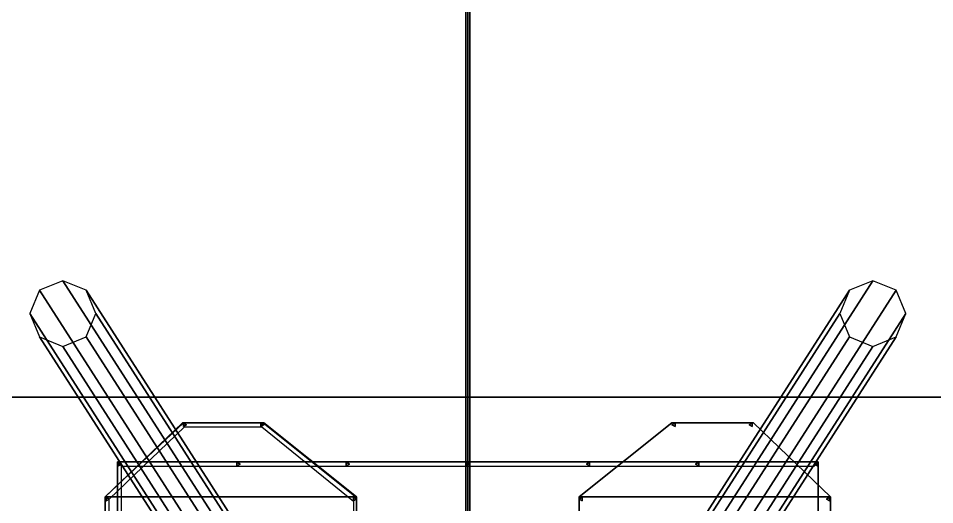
# Model space of a CAD drawing. Extents: x -13 to 13, y -77 to 74.
# Drawn here: x -4.36 to 4.53, y -12.42 to -7.69 of the extents above; entities that cross this region are included whole.
import ezdxf

# ---------------------------------------------------------------- set-up
doc = ezdxf.new("R2010")
doc.units = 0
doc.layers.get('0').update_dxf_attribs({"linetype": 'CONTINUOUS'})
doc.layers.add('RAILINGS', color=6, linetype='CONTINUOUS')
doc.layers.add('SUPERSTRUCTURE', color=3, linetype='CONTINUOUS')

msp = doc.modelspace()

# ---------------------------------------------------------------- linework, layer by layer
for points in [[(0, 11.37, 30.07), (-0.02, 11.37, 30.05), (-0.02, -14.57, 30.8), (0, -14.57, 30.82)], [(-0.02, 11.37, 30.05), (0, 11.37, 30.03), (0, -14.57, 30.78), (-0.02, -14.57, 30.8)], [(0.02, 11.37, 30.05), (0, 11.37, 30.07), (0, -14.57, 30.82), (0.02, -14.57, 30.8)], [(0, 11.37, 30.03), (0.02, 11.37, 30.05), (0.02, -14.57, 30.8), (0, -14.57, 30.78)], [(-11.66, -3.69, 5.08), (-11.66, -11.37, 5.08), (11.66, -11.37, 5.08), (11.66, -3.69, 5.08)], [(11.94, -22.13, 3.19), (12.02, -11.37, 3.1), (-12.02, -11.37, 3.1), (-11.94, -22.13, 3.19)], [(-11.66, -11.37, 5.08), (-12.02, -11.37, 3.1), (12.02, -11.37, 3.1), (11.66, -11.37, 5.08)]]:
    msp.add_3dface(points)
at = {"layer": 'RAILINGS'}
for points in [[(-2.76, -11.62, 21.42), (-3.52, -12.34, 21.42), (-3.48, -12.36, 21.42), (-2.75, -11.66, 21.42)], [(-2.76, -11.62, 20.93), (-3.52, -12.34, 20.93), (-3.48, -12.36, 20.93), (-2.75, -11.66, 20.93)], [(-1.99, -11.62, 21.42), (-2.76, -11.62, 21.42), (-2.75, -11.66, 21.42), (-2, -11.66, 21.42)], [(-1.99, -11.62, 20.93), (-2.76, -11.62, 20.93), (-2.75, -11.66, 20.93), (-2, -11.66, 20.93)], [(-2.73, -11.64, 20.46), (-2.76, -11.6227, 20.46), (-2.76, -11.6227, 21.42), (-2.73, -11.64, 21.42)], [(-2.76, -11.6227, 20.46), (-2.76, -11.6573, 20.46), (-2.76, -11.6573, 21.42), (-2.76, -11.6227, 21.42)], [(-2.76, -11.6573, 20.46), (-2.73, -11.64, 20.46), (-2.73, -11.64, 21.42), (-2.76, -11.6573, 21.42)], [(-1.98, -11.64, 20.46), (-2.01, -11.6227, 20.46), (-2.01, -11.6227, 21.42), (-1.98, -11.64, 21.42)], [(-2.01, -11.6227, 20.46), (-2.01, -11.6573, 20.46), (-2.01, -11.6573, 21.42), (-2.01, -11.6227, 21.42)], [(-2.01, -11.6573, 20.46), (-1.98, -11.64, 20.46), (-1.98, -11.64, 21.42), (-2.01, -11.6573, 21.42)], [(-1.08, -12.35, 21.42), (-1.99, -11.62, 21.42), (-2, -11.66, 21.42), (-1.11, -12.38, 21.42)], [(-1.08, -12.35, 20.93), (-1.99, -11.62, 20.93), (-2, -11.66, 20.93), (-1.11, -12.38, 20.93)], [(1.98, -11.64, 21.42), (2.01, -11.6227, 21.42), (2.01, -11.6227, 20.46), (1.98, -11.64, 20.46)], [(2.01, -11.6573, 21.42), (1.98, -11.64, 21.42), (1.98, -11.64, 20.46), (2.01, -11.6573, 20.46)], [(2.01, -11.6227, 21.42), (2.01, -11.6573, 21.42), (2.01, -11.6573, 20.46), (2.01, -11.6227, 20.46)], [(2.73, -11.64, 21.42), (2.76, -11.6227, 21.42), (2.76, -11.6227, 20.46), (2.73, -11.64, 20.46)], [(2.76, -11.6573, 21.42), (2.73, -11.64, 21.42), (2.73, -11.64, 20.46), (2.76, -11.6573, 20.46)], [(2.76, -11.6227, 21.42), (2.76, -11.6573, 21.42), (2.76, -11.6573, 20.46), (2.76, -11.6227, 20.46)], [(-3.36, -12.97, 14.89), (-3.36, -12.04, 14.89), (-3.4, -12, 14.89), (-3.4, -13.01, 14.89)], [(3.4, -12, 14.89), (-3.4, -12, 14.89), (-3.36, -12.04, 14.89), (3.36, -12.04, 14.89)], [(-3.36, -12.02, 14.02), (-3.39, -12.0027, 14.02), (-3.39, -12.0027, 14.89), (-3.36, -12.02, 14.89)], [(-3.39, -12.0027, 14.02), (-3.39, -12.0373, 14.02), (-3.39, -12.0373, 14.89), (-3.39, -12.0027, 14.89)], [(-3.39, -12.0373, 14.02), (-3.36, -12.02, 14.02), (-3.36, -12.02, 14.89), (-3.39, -12.0373, 14.89)], [(-2.21, -12.02, 14.02), (-2.24, -12.0027, 14.02), (-2.24, -12.0027, 14.89), (-2.21, -12.02, 14.89)], [(-2.24, -12.0027, 14.02), (-2.24, -12.0373, 14.02), (-2.24, -12.0373, 14.89), (-2.24, -12.0027, 14.89)], [(-2.24, -12.0373, 14.02), (-2.21, -12.02, 14.02), (-2.21, -12.02, 14.89), (-2.24, -12.0373, 14.89)], [(-1.18, -12.0027, 14.02), (-1.18, -12.0373, 14.02), (-1.18, -12.0373, 14.89), (-1.18, -12.0027, 14.89)], [(-1.15, -12.02, 14.02), (-1.18, -12.0027, 14.02), (-1.18, -12.0027, 14.89), (-1.15, -12.02, 14.89)], [(-1.18, -12.0373, 14.02), (-1.15, -12.02, 14.02), (-1.15, -12.02, 14.89), (-1.18, -12.0373, 14.89)], [(0.02, -12.02, 14.02), (-0.01, -12.0027, 14.02), (-0.01, -12.0027, 14.89), (0.02, -12.02, 14.89)], [(-0.01, -12.0027, 14.02), (-0.01, -12.0373, 14.02), (-0.01, -12.0373, 14.89), (-0.01, -12.0027, 14.89)], [(-0.01, -12.0373, 14.02), (0.02, -12.02, 14.02), (0.02, -12.02, 14.89), (-0.01, -12.0373, 14.89)], [(1.15, -12.02, 14.89), (1.18, -12.0027, 14.89), (1.18, -12.0027, 14.02), (1.15, -12.02, 14.02)], [(1.18, -12.0373, 14.89), (1.15, -12.02, 14.89), (1.15, -12.02, 14.02), (1.18, -12.0373, 14.02)], [(1.18, -12.0027, 14.89), (1.18, -12.0373, 14.89), (1.18, -12.0373, 14.02), (1.18, -12.0027, 14.02)], [(2.21, -12.02, 14.89), (2.24, -12.0027, 14.89), (2.24, -12.0027, 14.02), (2.21, -12.02, 14.02)], [(2.24, -12.0373, 14.89), (2.21, -12.02, 14.89), (2.21, -12.02, 14.02), (2.24, -12.0373, 14.02)], [(2.24, -12.0027, 14.89), (2.24, -12.0373, 14.89), (2.24, -12.0373, 14.02), (2.24, -12.0027, 14.02)], [(3.36, -12.02, 14.89), (3.39, -12.0027, 14.89), (3.39, -12.0027, 14.02), (3.36, -12.02, 14.02)], [(3.39, -12.0373, 14.89), (3.36, -12.02, 14.89), (3.36, -12.02, 14.02), (3.39, -12.0373, 14.02)], [(3.39, -12.0027, 14.89), (3.39, -12.0373, 14.89), (3.39, -12.0373, 14.02), (3.39, -12.0027, 14.02)], [(-3.52, -12.34, 21.42), (-3.52, -13.18, 21.42), (-3.48, -13.17, 21.42), (-3.48, -12.36, 21.42)], [(-3.52, -12.34, 20.93), (-3.52, -13.18, 20.93), (-3.48, -13.17, 20.93), (-3.48, -12.36, 20.93)], [(-3.51, -12.3427, 20.46), (-3.51, -12.3773, 20.46), (-3.51, -12.3773, 21.42), (-3.51, -12.3427, 21.42)], [(-3.48, -12.36, 20.46), (-3.51, -12.3427, 20.46), (-3.51, -12.3427, 21.42), (-3.48, -12.36, 21.42)], [(-1.11, -12.3427, 20.46), (-1.11, -12.3773, 20.46), (-1.11, -12.3773, 21.42), (-1.11, -12.3427, 21.42)], [(-1.08, -12.36, 20.46), (-1.11, -12.3427, 20.46), (-1.11, -12.3427, 21.42), (-1.08, -12.36, 21.42)], [(-1.08, -13.19, 21.42), (-1.08, -12.35, 21.42), (-1.11, -12.38, 21.42), (-1.11, -13.23, 21.42)], [(-1.08, -13.19, 20.93), (-1.08, -12.35, 20.93), (-1.11, -12.38, 20.93), (-1.11, -13.23, 20.93)], [(1.08, -12.36, 21.42), (1.11, -12.3427, 21.42), (1.11, -12.3427, 20.46), (1.08, -12.36, 20.46)], [(1.11, -12.3427, 21.42), (1.11, -12.3773, 21.42), (1.11, -12.3773, 20.46), (1.11, -12.3427, 20.46)], [(3.48, -12.36, 21.42), (3.51, -12.3427, 21.42), (3.51, -12.3427, 20.46), (3.48, -12.36, 20.46)], [(3.51, -12.3427, 21.42), (3.51, -12.3773, 21.42), (3.51, -12.3773, 20.46), (3.51, -12.3427, 20.46)], [(-3.51, -12.3773, 20.46), (-3.48, -12.36, 20.46), (-3.48, -12.36, 21.42), (-3.51, -12.3773, 21.42)], [(-1.11, -12.3773, 20.46), (-1.08, -12.36, 20.46), (-1.08, -12.36, 21.42), (-1.11, -12.3773, 21.42)], [(1.11, -12.3773, 21.42), (1.08, -12.36, 21.42), (1.08, -12.36, 20.46), (1.11, -12.3773, 20.46)], [(3.51, -12.3773, 21.42), (3.48, -12.36, 21.42), (3.48, -12.36, 20.46), (3.51, -12.3773, 20.46)]]:
    msp.add_3dface(points, dxfattribs=at)
at = {"layer": 'SUPERSTRUCTURE'}
for points in [[(7.69, -11.37, 7.4), (9.95, -3.69, 7.4), (-9.95, -3.69, 7.4), (-7.69, -11.37, 7.4)], [(-3.93, -10.24, 7.4), (-4.1563, -10.3337, 7.4), (-1.2263, -14.9037, 24.71), (-1, -14.81, 24.71)], [(-3.7037, -10.3337, 7.4), (-3.93, -10.24, 7.4), (-1, -14.81, 24.71), (-0.7737, -14.9037, 24.71)], [(3.93, -10.24, 7.4), (3.7037, -10.3337, 7.4), (0.7737, -14.9037, 24.71), (1, -14.81, 24.71)], [(4.1563, -10.3337, 7.4), (3.93, -10.24, 7.4), (1, -14.81, 24.71), (1.2263, -14.9037, 24.71)], [(-4.1563, -10.3337, 7.4), (-4.25, -10.56, 7.4), (-1.32, -15.13, 24.71), (-1.2263, -14.9037, 24.71)], [(-3.61, -10.56, 7.4), (-3.7037, -10.3337, 7.4), (-0.7737, -14.9037, 24.71), (-0.68, -15.13, 24.71)], [(3.7037, -10.3337, 7.4), (3.61, -10.56, 7.4), (0.68, -15.13, 24.71), (0.7737, -14.9037, 24.71)], [(4.25, -10.56, 7.4), (4.1563, -10.3337, 7.4), (1.2263, -14.9037, 24.71), (1.32, -15.13, 24.71)], [(-4.25, -10.56, 7.4), (-4.1563, -10.7863, 7.4), (-1.2263, -15.3563, 24.71), (-1.32, -15.13, 24.71)], [(-3.7037, -10.7863, 7.4), (-3.61, -10.56, 7.4), (-0.68, -15.13, 24.71), (-0.7737, -15.3563, 24.71)], [(3.61, -10.56, 7.4), (3.7037, -10.7863, 7.4), (0.7737, -15.3563, 24.71), (0.68, -15.13, 24.71)], [(4.1563, -10.7863, 7.4), (4.25, -10.56, 7.4), (1.32, -15.13, 24.71), (1.2263, -15.3563, 24.71)], [(-4.1563, -10.7863, 7.4), (-3.93, -10.88, 7.4), (-1, -15.45, 24.71), (-1.2263, -15.3563, 24.71)], [(-3.93, -10.88, 7.4), (-3.7037, -10.7863, 7.4), (-0.7737, -15.3563, 24.71), (-1, -15.45, 24.71)], [(3.7037, -10.7863, 7.4), (3.93, -10.88, 7.4), (1, -15.45, 24.71), (0.7737, -15.3563, 24.71)], [(3.93, -10.88, 7.4), (4.1563, -10.7863, 7.4), (1.2263, -15.3563, 24.71), (1, -15.45, 24.71)], [(7.69, -11.37, 5.08), (7.69, -11.37, 7.4), (-7.69, -11.37, 7.4), (-7.69, -11.37, 5.08)], [(-2.77, -11.62, 20.46), (-3.52, -12.34, 20.46), (-1.08, -12.34, 20.46), (-1.98, -11.62, 20.46)], [(-3.52, -12.34, 20.29), (-3.52, -12.34, 20.46), (-2.77, -11.62, 20.46), (-2.77, -11.62, 20.29)], [(-2.77, -11.62, 20.29), (-2.77, -11.62, 20.46), (-1.98, -11.62, 20.46), (-1.98, -11.62, 20.29)], [(-1.98, -11.62, 20.46), (-1.08, -12.34, 20.46), (-1.08, -12.34, 20.29), (-1.98, -11.62, 20.29)], [(1.98, -11.62, 20.29), (1.08, -12.34, 20.29), (1.08, -12.34, 20.46), (1.98, -11.62, 20.46)], [(1.98, -11.62, 20.46), (1.08, -12.34, 20.46), (3.52, -12.34, 20.46), (2.77, -11.62, 20.46)], [(2.77, -11.62, 20.46), (2.77, -11.62, 20.29), (1.98, -11.62, 20.29), (1.98, -11.62, 20.46)], [(3.52, -12.34, 20.46), (3.52, -12.34, 20.29), (2.77, -11.62, 20.29), (2.77, -11.62, 20.46)], [(-3.4, -12, 14.02), (-3.4, -13.01, 14.02), (3.4, -13.01, 14.02), (3.4, -12, 14.02)], [(-3.4, -12, 13.74), (-3.4, -13.01, 13.74), (-3.4, -13.01, 14.02), (-3.4, -12, 14.02)], [(3.4, -12, 14.02), (3.4, -12, 13.74), (-3.4, -12, 13.74), (-3.4, -12, 14.02)], [(3.4, -13.01, 14.02), (3.4, -13.01, 13.74), (3.4, -12, 13.74), (3.4, -12, 14.02)], [(-3.52, -12.34, 20.46), (-3.52, -13.19, 20.46), (-1.08, -13.19, 20.46), (-1.08, -12.34, 20.46)], [(-3.52, -13.19, 20.29), (-3.52, -13.19, 20.46), (-3.52, -12.34, 20.46), (-3.52, -12.34, 20.29)], [(-1.08, -12.34, 20.46), (-1.08, -13.19, 20.46), (-1.08, -13.19, 20.29), (-1.08, -12.34, 20.29)], [(1.08, -12.34, 20.29), (1.08, -13.19, 20.29), (1.08, -13.19, 20.46), (1.08, -12.34, 20.46)], [(1.08, -12.34, 20.46), (1.08, -13.19, 20.46), (3.52, -13.19, 20.46), (3.52, -12.34, 20.46)], [(3.52, -13.19, 20.46), (3.52, -13.19, 20.29), (3.52, -12.34, 20.29), (3.52, -12.34, 20.46)]]:
    msp.add_3dface(points, dxfattribs=at)

doc.saveas('drawing.dxf')
